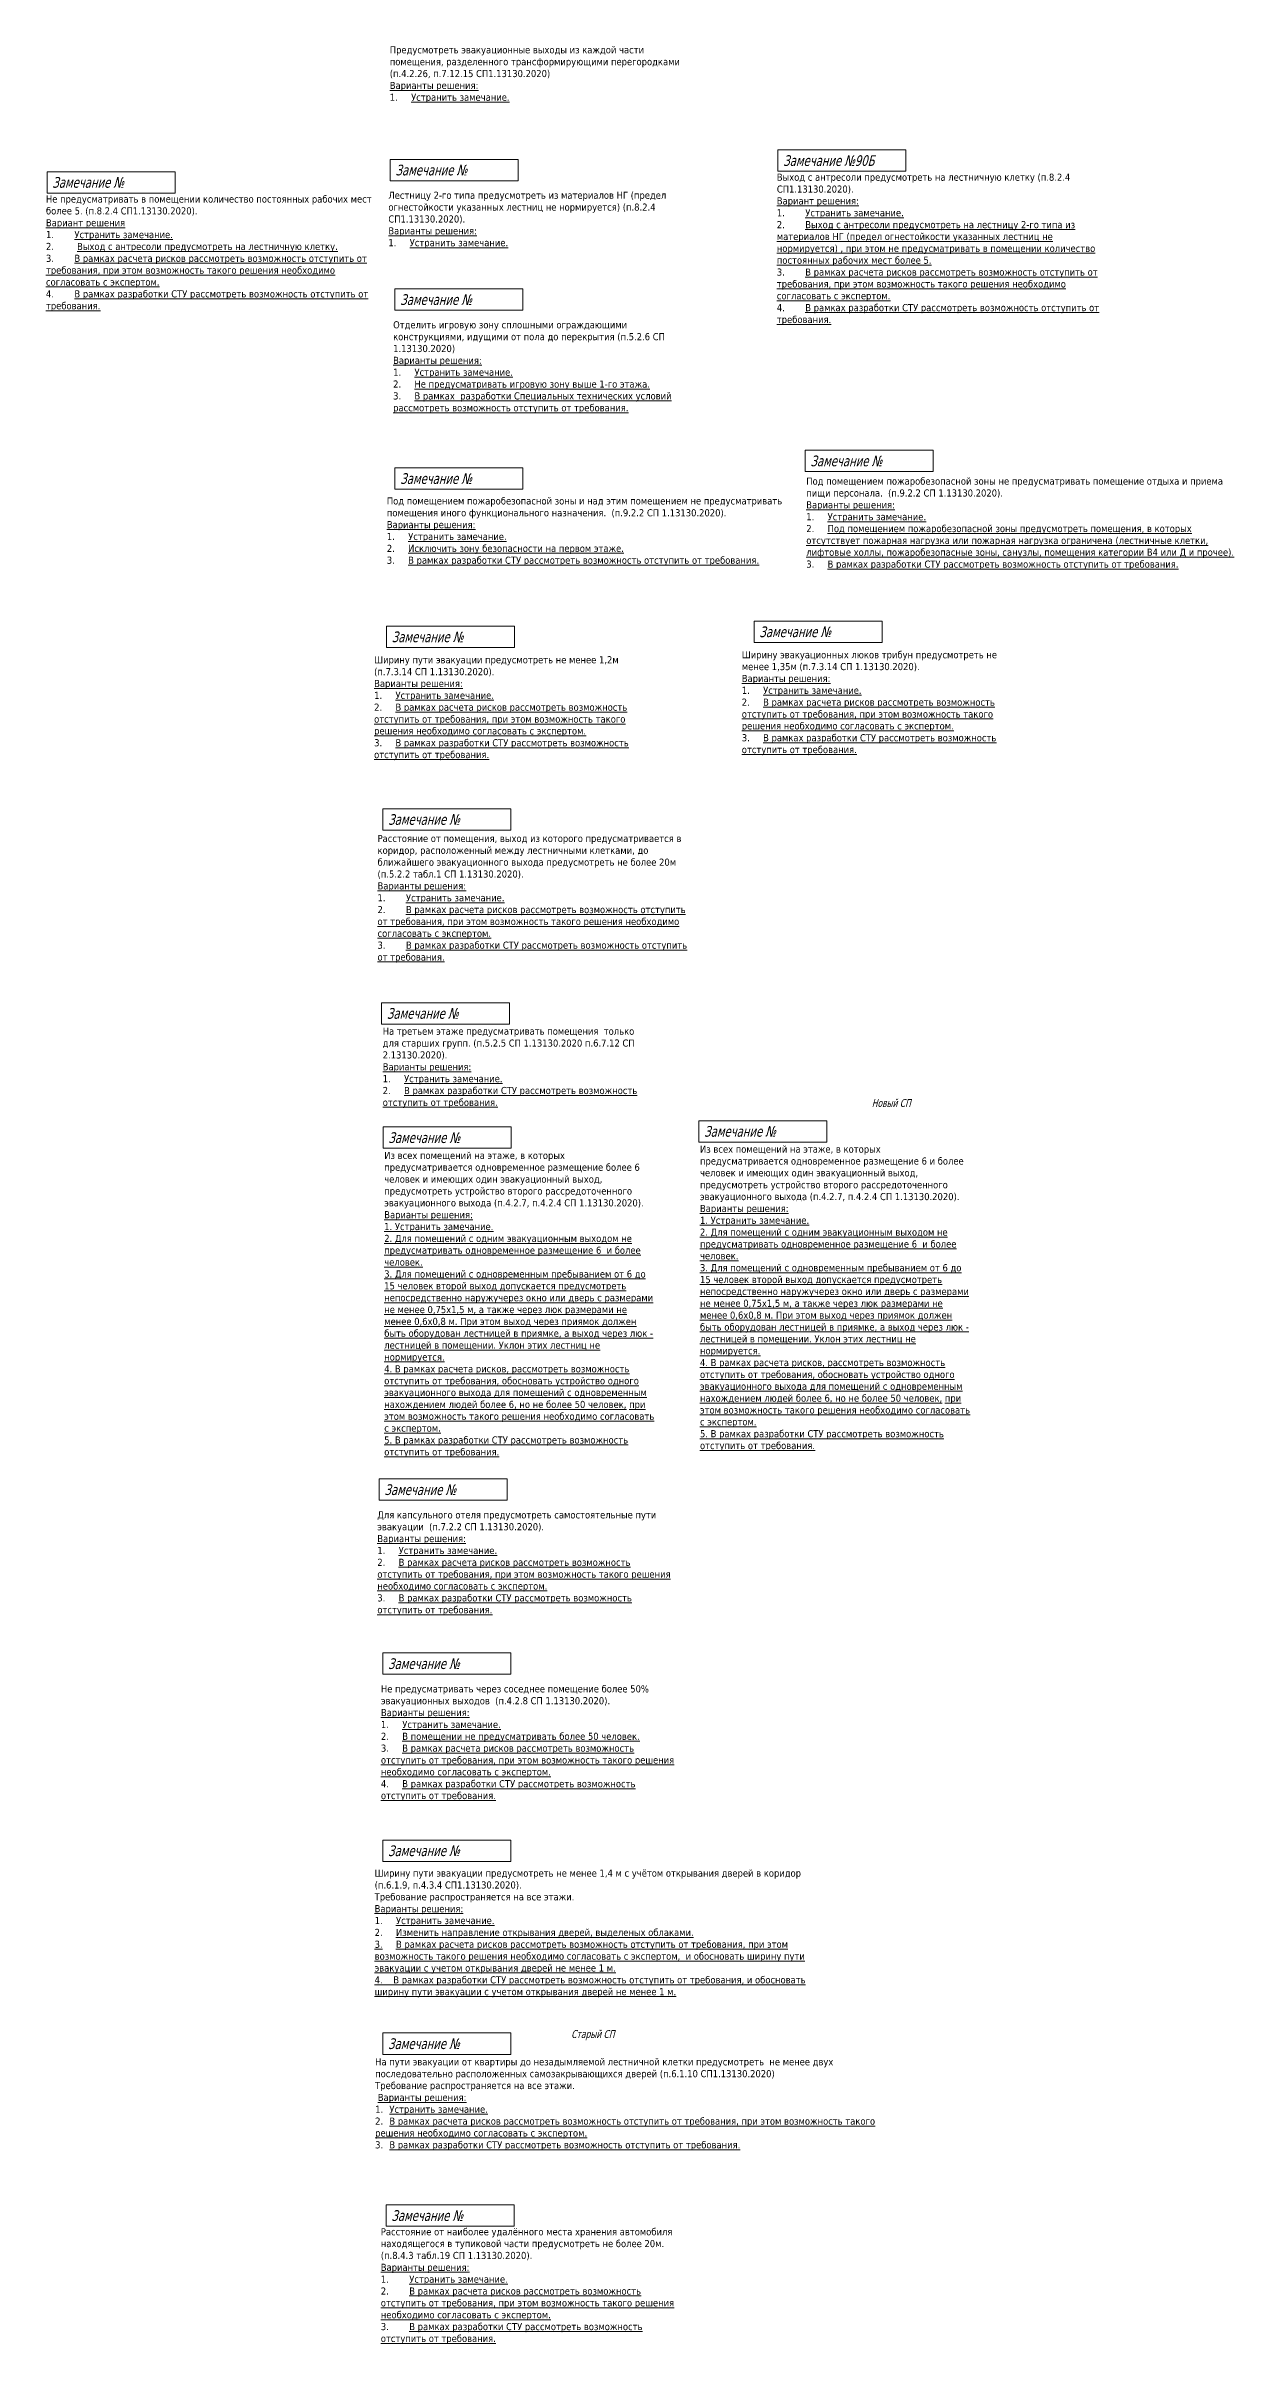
# Model space of a CAD drawing. Header units: millimetres. Extents: x -204396 to 1997851, y -2958255 to 237418.
# Drawn here: x 136536 to 236782, y -1965367 to -1771510 of the extents above; entities that cross this region are included whole.
import ezdxf

# ---------------------------------------------------------------- set-up
doc = ezdxf.new("R2010")
doc.units = ezdxf.units.MM
doc.layers.add('экспертиза', color=1, linetype='Continuous', lineweight=0)
doc.styles.add('ЭКСПЕРТИЗА', font='tahoma.ttf')

msp = doc.modelspace()

# ---------------------------------------------------------------- linework, layer by layer
at = {"layer": 'экспертиза', "lineweight": 0}
for points in [[(165580, -1781077), (176380, -1781077), (176380, -1782877), (165580, -1782877), (165580, -1781077)], [(198294, -1780277), (209094, -1780277), (209094, -1782077), (198294, -1782077), (198294, -1780277)], [(136625, -1782118), (147425, -1782118), (147425, -1783918), (136625, -1783918), (136625, -1782118)], [(200596, -1805614), (211396, -1805614), (211396, -1807414), (200596, -1807414), (200596, -1805614)], [(196282, -1820030), (207082, -1820030), (207082, -1821830), (196282, -1821830), (196282, -1820030)], [(165261, -1820454), (176061, -1820454), (176061, -1822254), (165261, -1822254), (165261, -1820454)], [(164964, -1835862), (175764, -1835862), (175764, -1837662), (164964, -1837662), (164964, -1835862)], [(164982, -1862699), (175782, -1862699), (175782, -1864499), (164982, -1864499), (164982, -1862699)], [(191624, -1862170), (202424, -1862170), (202424, -1863970), (191624, -1863970), (191624, -1862170)], [(164952, -1907072), (175752, -1907072), (175752, -1908872), (164952, -1908872), (164952, -1907072)], [(164952, -1922855), (175752, -1922855), (175752, -1924655), (164952, -1924655), (164952, -1922855)], [(164952, -1939129), (175752, -1939129), (175752, -1940929), (164952, -1940929), (164952, -1939129)]]:
    msp.add_lwpolyline(points, dxfattribs=at)
at = {"layer": 'экспертиза', "color": 4, "lineweight": 0}
for points in [[(165982, -1792003), (176782, -1792003), (176782, -1793803), (165982, -1793803), (165982, -1792003)], [(165982, -1807101), (176782, -1807101), (176782, -1808901), (165982, -1808901), (165982, -1807101)], [(164854, -1852222), (175654, -1852222), (175654, -1854022), (164854, -1854022), (164854, -1852222)], [(165236, -1953630), (176036, -1953630), (176036, -1955430), (165236, -1955430), (165236, -1953630)]]:
    msp.add_lwpolyline(points, dxfattribs=at)
at = {"layer": 'экспертиза', "lineweight": 0, "elevation": 0}
msp.add_lwpolyline([(164649, -1892395), (175449, -1892395), (175449, -1894195), (164649, -1894195), (164649, -1892395)], dxfattribs=at)

# ---------------------------------------------------------------- texts
at = {"layer": 'экспертиза', "lineweight": 0, "style": 'ЭКСПЕРТИЗА', "oblique": 14.99998, "width": 0.8}
for s, p in [('Замечание №', (166030, -1782427)), ('Замечание №90Б', (198744, -1781627)), ('Замечание №', (137075, -1783468)), ('Замечание №', (201046, -1806964)), ('Замечание №', (165711, -1821804)), ('Замечание №', (196732, -1821380)), ('Замечание №', (165414, -1837212)), ('Замечание №', (192074, -1863520)), ('Замечание №', (165432, -1864049)), ('Замечание №', (165099, -1893745)), ('Замечание №', (165402, -1908422)), ('Замечание №', (165402, -1924205)), ('Замечание №', (165402, -1940479))]:
    msp.add_text(s, height=900, dxfattribs=at).set_placement(p)
at = {"layer": 'экспертиза', "color": 4, "lineweight": 0, "style": 'ЭКСПЕРТИЗА', "oblique": 14.99998, "width": 0.8}
for p in [(166432, -1793353), (166432, -1808451), (165304, -1853572), (165686, -1954980)]:
    msp.add_text('Замечание №', height=900, dxfattribs=at).set_placement(p)
at = {"layer": 'экспертиза', "color": 2, "lineweight": 0, "style": 'ЭКСПЕРТИЗА', "oblique": 14.99998, "width": 0.8}
for s, p in [('Новый СП', (206216, -1861014)), ('Старый СП', (180854, -1939552))]:
    msp.add_text(s, height=675, dxfattribs=at).set_placement(p)
at = {"layer": 'экспертиза', "lineweight": 0, "ltscale": 100, "char_height": 600, "attachment_point": 1, "style": 'ЭКСПЕРТИЗА'}
for s, insert, width in [('Предусмотреть эвакуационные выходы из каждой части помещения, разделенного трансформирующими перегородками (п.4.2.26, п.7.12.15 СП1.13130.2020){\\L\\C6;\\PВарианты решения: \\P\\pt1800;\\l1.^I\\LУстранить замечание.}', (165547, -1771535), 25154.37), ('Выход с антресоли предусмотреть на лестничную клетку (п.8.2.4 СП1.13130.2020).{\\L\\C6;\\PВариант решения:\\P\\l1.^I\\LУстранить замечание.\\P\\l2.^I\\LВыход с антресоли предусмотреть на лестницу 2-го типа из материалов НГ (предел огнестойкости указанных лестниц не нормируется) , при этом не предусматривать в помещении количество постоянных рабочих мест более 5. \\P\\l3.^I\\LВ рамках расчета рисков рассмотреть возможность отступить от требования, при этом возможность такого решения необходимо согласовать с экспертом.\\H0.91667x;\\l\\C0;\\P\\H1.09091x;\\C6;4.^I\\LВ рамках разработки СТУ рассмотреть возможность отступить от требования. }', (198205, -1782281), 28170.29), ('Не предусматривать в помещении количество постоянных рабочих мест более 5. (п.8.2.4 СП1.13130.2020).{\\L\\C6;\\PВариант решения\\P\\l1.^I\\LУстранить замечание.\\P\\l2.^I\\L Выход с антресоли предусмотреть на лестничную клетку.\\P\\l3.^I\\LВ рамках расчета рисков рассмотреть возможность отступить от требования, при этом возможность такого решения необходимо согласовать с экспертом.\\H0.91667x;\\l\\C0;\\P\\H1.09091x;\\C6;4.^I\\LВ рамках разработки СТУ рассмотреть возможность отступить от требования. }', (136536, -1784121), 28170.29), ('Лестницу 2-го типа предусмотреть из материалов НГ (предел огнестойкости указанных лестниц не нормируется) (п.8.2.4 СП1.13130.2020).\\P{\\L\\C6;Варианты решения: \\P\\pt1800;\\l1.^I\\LУстранить замечание.}', (165427, -1783804), 25154.37), ('Под помещением пожаробезопасной зоны не предусматривать помещение {\\C2;отдыха и приема пищи персонала.}  (п.9.2.2 СП 1.13130.2020).{\\L\\C6;\\P\\pt1200;Варианты решения:\\P\\pt1800;\\l1.^I\\LУстранить замечание.\\P\\l\\C2;2.^I\\LПод помещением пожаробезопасной зоны предусмотреть помещения, в которых отсутствует пожарная нагрузка или пожарная нагрузка ограничена (лестничные клетки, лифтовые холлы, пожаробезопасные зоны, санузлы, помещения категории В4 или Д и прочее).\\P\\l\\C6;3.^I\\LВ рамках разработки СТУ рассмотреть возможность отступить\\~от\\~требования.}', (200689, -1807918), 36725.58), ('Из всех помещений на этаже, в которых предусматривается одновременное размещение более 6 человек и имеющих один эвакуационный выход, предусмотреть устройство второго рассредоточенного эвакуационного выхода (п.4.2.7, п.4.2.4 СП 1.13130.2020).\\P{\\L\\C6;Варианты решения:\\P1. Устранить замечание.\\P2. Для помещений с одним эвакуационным выходом не предусматривать одновременное размещение 6  и более человек. \\P3. Для помещений с одновременным пребыванием от 6 до 15 человек второй выход допускается предусмотреть непосредственно наружучерез окно или дверь с размерами не менее 0,75х1,5 м, а также через люк размерами не менее 0,6х0,8 м. При этом выход через приямок должен быть оборудован лестницей в приямке, а выход через люк - лестницей в помещении. Уклон этих лестниц не нормируется.\\P4. В рамках расчета рисков, рассмотреть возможность отступить от требования, обосновать устройство одного эвакуационного выхода для помещений с одновременным нахождением людей более 6, но не более\\~50\\~человек, при этом возможность такого решения необходимо согласовать с экспертом.\\H0.91667x;\\l\\C0;\\P\\pt1800;\\H1.09091x;\\L\\C6;5. В рамках разработки СТУ рассмотреть возможность отступить от требования. }', (165079, -1864799), 22739.99), ('Из всех помещений на этаже, в которых предусматривается одновременное размещение 6 и более человек и имеющих один эвакуационный выход, предусмотреть устройство второго рассредоточенного эвакуационного выхода (п.4.2.7, п.4.2.4 СП 1.13130.2020).\\P{\\L\\C6;Варианты решения:\\P1. Устранить замечание.\\P2. Для помещений с одним эвакуационным выходом не предусматривать одновременное размещение 6  и более человек. \\P3. Для помещений с одновременным пребыванием от 6 до 15 человек второй выход допускается предусмотреть непосредственно наружучерез окно или дверь с размерами не менее 0,75х1,5 м, а также через люк размерами не менее 0,6х0,8 м. При этом выход через приямок должен быть оборудован лестницей в приямке, а выход через люк - лестницей в помещении. Уклон этих лестниц не нормируется.\\P4. В рамках расчета рисков, рассмотреть возможность отступить от требования, обосновать устройство одного эвакуационного выхода для помещений с одновременным нахождением людей более 6, но не более\\~50\\~человек, при этом возможность такого решения необходимо согласовать с экспертом.\\H0.91667x;\\l\\C0;\\P\\pt1800;\\H1.09091x;\\L\\C6;5. В рамках разработки СТУ рассмотреть возможность отступить от требования. }', (191721, -1864270), 22739.99), ('Для капсульного отеля предусмотреть самостоятельные пути эвакуации  (п.7.2.2 СП 1.13130.2020).\\P{\\L\\C6;Варианты решения: \\P\\pt1800;\\l1.^I\\LУстранить замечание.\\P\\l2.^I\\LВ рамках расчета рисков рассмотреть возможность отступить от требования, при этом возможность такого решения необходимо согласовать с экспертом.\\H0.91667x;\\l\\C0;\\P\\H1.09091x;\\C6;3.^I\\LВ рамках разработки СТУ рассмотреть возможность отступить от требования. }', (164496, -1895121), 25154.37), ('Не предусматривать через соседнее помещение более 50% эвакуационных выходов  (п.4.2.8 СП 1.13130.2020).\\P{\\L\\C6;Варианты решения: \\P\\pt1800;\\l1.^I\\LУстранить замечание.\\P\\l2.^I\\LВ помещении не предусматривать более 50 человек.\\P\\l3.^I\\LВ рамках расчета рисков рассмотреть возможность отступить от требования, при этом возможность такого решения необходимо согласовать с экспертом.\\H0.91667x;\\l\\C0;\\P\\H1.09091x;\\C6;4.^I\\LВ рамках разработки СТУ рассмотреть возможность отступить от требования. }', (164800, -1909799), 25154.37), ('\\pt1200;Ширину пути эвакуации предусмотреть не менее 1,4 м с учётом открывания дверей в коридор (п.6.1.9, п.4.3.4 СП1.13130.2020).{\\L\\C6;\\P}Требование распространяется на все этажи.{\\L\\C6;\\PВарианты решения:\\P\\pt1800;\\l1.^I\\LУстранить замечание.\\P\\l2.^I\\LИзменить направление открывания дверей, выделеных облаками.\\P3.^IВ рамках расчета рисков рассмотреть возможность отступить от требования, при этом возможность такого решения необходимо согласовать с экспертом,  и обосновать ширину пути эвакуации с учетом открывания дверей не менее 1 м.\\H0.91667x;\\l\\C0;\\P\\pt1200;\\H1.09091x;\\L\\C6;4.    В рамках разработки СТУ рассмотреть возможность отступить от требования, и обосновать ширину пути эвакуации с учетом открывания дверей не менее 1 м.}', (164270, -1925342), 36725.58), ('\\pt1200;На пути эвакуации от квартиры до незадымляемой лестничной клетки предусмотреть  не менее двух последовательно расположенных самозакрывающихся дверей (п.6.1.10 СП1.13130.2020)\\PТребование распространяется на все этажи.\\P {\\L\\C6;Варианты решения:\\P\\l1.^I\\LУстранить замечание.\\P\\l2.^I\\LВ рамках расчета рисков рассмотреть возможность отступить от требования, при этом возможность такого решения необходимо согласовать с экспертом.\\P\\l3.^I\\LВ рамках разработки СТУ рассмотреть возможность отступить\\~от\\~требования.}', (164312, -1941261), 43643.98)]:
    msp.add_mtext(s, dxfattribs=dict(at, insert=insert, width=width))
at = {"layer": 'экспертиза', "color": 4, "lineweight": 0, "ltscale": 100, "char_height": 600, "attachment_point": 1, "style": 'ЭКСПЕРТИЗА'}
for s, insert, width in [('Отделить игровую зону сплошными ограждающими конструкциями, идущими от пола до перекрытия (п.5.2.6 СП 1.13130.2020)\\P{\\L\\C6;Варианты решения: \\P\\pt1800;\\l1.^I\\LУстранить замечание.\\P\\l2.^I\\LНе предусматривать игровую зону выше 1-го этажа.\\P\\l3.^I\\LВ рамках  разработки Специальных технических условий рассмотреть возможность отступить от требования.}', (165829, -1794730), 25154.37), ('\\pt1200;Под помещением пожаробезопасной зоны и над этим помещением не предусматривать помещения иного функционального назначения.  (п.9.2.2 СП 1.13130.2020).{\\L\\C6;\\PВарианты решения:\\P\\pt1800;\\l1.^I\\LУстранить замечание.\\P\\l2.^I\\LИсключить зону безопасности на первом этаже.\\P\\l3.^I\\LВ рамках разработки СТУ рассмотреть возможность отступить\\~от\\~требования.}', (165299, -1809588), 36725.58), ('На третьем этаже предусматривать помещения  только для старших групп. (п.5.2.5 СП 1.13130.2020 п.6.7.12 СП 2.13130.2020).\\P{\\L\\C6;Варианты решения: \\P\\pt1800;\\l1.^I\\LУстранить замечание.\\P\\l2.^I\\LВ рамках разработки СТУ рассмотреть возможность отступить от требования. }', (164951, -1854322), 22739.99), ('Расстояние от наиболее удалённого места хранения автомобиля находящегося в тупиковой части предусмотреть не более 20м. (п.8.4.3 табл.19 СП 1.13130.2020).\\P{\\L\\C6;Варианты решения:\\P\\l1.^I\\LУстранить замечание.\\P\\l2.^I\\LВ рамках расчета рисков рассмотреть возможность отступить от требования, при этом возможность такого решения необходимо согласовать с экспертом.\\P\\l3.^I\\LВ рамках разработки СТУ рассмотреть возможность отступить от требования. }', (164791, -1955594), 25338.67)]:
    msp.add_mtext(s, dxfattribs=dict(at, insert=insert, width=width))
at = {"layer": 'экспертиза', "lineweight": 0, "ltscale": 100, "transparency": 33554687, "char_height": 600, "attachment_point": 1, "style": 'ЭКСПЕРТИЗА'}
for s, insert, width in [('Ширину пути эвакуации предусмотреть не менее 1,2м (п.7.3.14 СП 1.13130.2020).\\P{\\L\\C6;Варианты решения: \\P\\pt1800;\\l1.^I\\LУстранить замечание.\\P\\l2.^I\\LВ рамках расчета рисков рассмотреть возможность отступить от требования, при этом возможность такого решения необходимо согласовать с экспертом.\\H0.91667x;\\l\\C0;\\P\\H1.09091x;\\C6;3.^I\\LВ рамках разработки СТУ рассмотреть возможность отступить от требования. }', (164227, -1822987), 23702.99), ('Ширину эвакуационных люков трибун предусмотреть не менее 1,35м (п.7.3.14 СП 1.13130.2020).\\P{\\L\\C6;Варианты решения: \\P\\pt1800;\\l1.^I\\LУстранить замечание.\\P\\l2.^I\\LВ рамках расчета рисков рассмотреть возможность отступить от требования, при этом возможность такого решения необходимо согласовать с экспертом.\\H0.91667x;\\l\\C0;\\P\\H1.09091x;\\C6;3.^I\\LВ рамках разработки СТУ рассмотреть возможность отступить от требования. }', (195248, -1822563), 23702.99), ('Расстояние от помещения, выход из которого предусматривается в коридор, расположенный между лестничными клетками, до ближайшего эвакуационного выхода предусмотреть не более 20м (п.5.2.2 табл.1 СП 1.13130.2020).\\P{\\L\\C6;Варианты решения:\\P\\l1.^I\\LУстранить замечание.\\P\\l2.^I\\LВ рамках расчета рисков рассмотреть возможность отступить от требования, при этом возможность такого решения необходимо согласовать с экспертом.\\H0.91667x;\\l\\C0;\\P\\H1.09091x;\\C6;3.^I\\LВ рамках разработки СТУ рассмотреть возможность отступить от требования. }', (164512, -1838061), 26836.95)]:
    msp.add_mtext(s, dxfattribs=dict(at, insert=insert, width=width))

doc.saveas('drawing.dxf')
